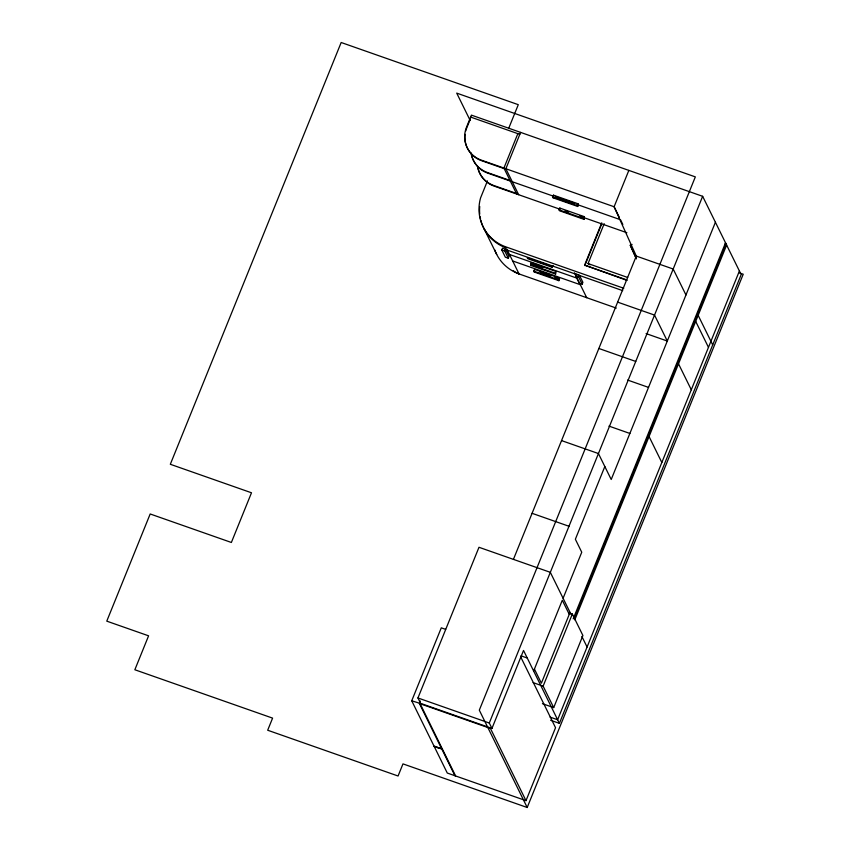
<?xml version="1.0" encoding="UTF-8"?>
<svg xmlns="http://www.w3.org/2000/svg" width="850" height="850" viewBox="0 0 850 850"><rect width="100%" height="100%" fill="white"/><g stroke="black" fill="none" stroke-linecap="round" stroke-linejoin="round"><path stroke-width="1.27" d="M724.582 247.531L725.528 242.813L573.208 618.832M470.454 118.766L466.82 127.744A26.817 25.574 -26.2 0 0 465.736 130.985M508.661 128.424L518.288 104.677L341.169 42.5L170.319 464.281L251.494 492.777L231.37 542.47L150.184 513.974L106.771 621.148L148.591 635.821L134.842 669.758L272.595 718.122L267.686 730.235L398.066 776.008L402.974 763.884L527.202 807.5L743.229 274.221L739.479 272.903M487.464 180.891L480.59 197.859A43.382 41.374 -26.2 0 0 505.707 246.829L623.762 288.267M517.852 133.652L503.912 168.066L516.683 194.023M520.604 132.398L505.877 168.757L518.649 194.714M501.787 249.974L502.531 248.157L505.474 249.188L509.022 256.402L508.289 258.219L505.336 257.189L501.787 249.974L504.741 251.016L508.289 258.219M504.741 251.016L505.474 249.188M552.723 196.977L553.467 195.16L578.064 203.798L577.756 206.476L553.148 197.837L552.723 196.977L577.331 205.615L577.756 206.476M553.148 197.837L553.467 195.16M530.581 264.594L531.324 262.777L555.921 271.416L555.613 274.093L531.006 265.466L530.581 264.594L555.178 273.233L555.613 274.093M531.006 265.466L531.324 262.777M533.864 271.182L534.597 269.365L559.204 277.993L558.886 280.681L534.289 272.043L533.864 271.182L558.461 279.809L558.886 280.681M559.077 209.876L559.81 208.059L584.418 216.697L584.099 219.385L559.502 210.747L559.077 209.876L583.674 218.514L584.099 219.385M534.289 272.043L534.597 269.365M552.319 267.325L551.894 266.464L527.298 257.826L527.722 258.687L552.319 267.325L553.053 265.508M577.331 205.615L578.064 203.798M555.178 273.233L555.921 271.416M558.461 279.809L559.204 277.993M583.674 218.514L584.418 216.697M582.176 284.155L578.627 276.951L579.36 275.134L582.909 282.338L582.176 284.155L579.222 283.124L575.673 275.91L576.406 274.093L578.383 274.784M627.024 280.404L584.609 265.126L601.747 222.827M584.843 265.593L601.492 224.496M589.985 264.817L588.051 263.564L604.201 223.688M435.03 746.311L434.339 746.725L442.436 749.084L434.148 746.343L411.729 700.793L441.288 627.831L445.655 629.361M628.841 170.393L614.114 206.752L636.289 256.073L513.421 559.374M619.342 217.377L614.114 206.752L481.366 160.151A26.817 25.574 -26.2 0 1 466.533 127.16L471.41 115.122L702.642 196.308L741.179 274.603L559.396 723.35L523.526 650.452L491.948 728.418L420.612 703.375L417.945 697.967L478.986 547.283L550.322 572.326L571.104 614.55M420.368 701.048L419.379 703.471L441.788 749.031M491.948 728.418L489.281 723.01L702.642 196.308M604.828 466.522L575.365 539.251L581.751 552.224L563.093 598.283M533.641 671.001L562.307 600.217L569.266 614.348M715.413 222.264L611.214 479.506L598.442 453.549L561.542 440.598M570.053 612.414L541.376 683.198L534.427 669.067M572.337 614.029L582.909 635.513L553.701 707.625L543.129 686.141L572.337 614.029L568.586 612.712M574.239 618.683L726.059 243.886M574.802 619.841L726.633 245.044M739.404 271.001L557.621 719.748L550.109 717.113M411.729 700.793L419.932 703.343L455.611 775.965L525.991 800.668L555.539 727.706L520.572 656.646M698.148 315.339L697.032 316.487L697.584 314.192L712.704 344.898M434.339 746.725L447.281 773.043L455.611 775.965M636.013 258.028L630.264 245.236L632.092 244.417M434.148 746.343L442.127 748.797M519.817 134.343L470.624 117.066L470.911 117.64M504.199 168.64L481.642 160.724A26.817 25.574 -26.2 0 1 465.109 134.332M510.011 180.466L487.464 172.55A26.817 25.574 -26.2 0 1 471.017 152.894M555.124 196.456L574.802 203.363M510.297 181.05L487.751 173.134A26.817 25.574 -26.2 0 1 471.495 154.572M512.263 181.741L553.318 196.148M576.959 204.446L620.5 219.736L622.827 224.453M516.396 193.449L493.85 185.534A26.817 25.574 -26.2 0 1 477.402 165.867M565.154 210.651L568.852 211.947M579.923 215.836L583.61 217.133M559.704 209.132L494.137 186.107A26.817 25.574 -26.2 0 1 477.689 166.441M584.588 217.866L626.886 232.709M636.289 256.073L673.189 269.025L685.961 294.982M588.051 263.564L627.683 277.472M584.609 265.126L626.801 279.926M505.304 249.433L622.699 290.636M575.673 275.91L578.627 276.951M509.469 254.469L577.118 278.216M531.749 263.649L542.81 267.527M512.667 260.961L580.306 284.707M539.952 271.957L551.013 275.836M554.71 277.132L559.629 278.864M617.631 302.122L654.532 315.084L667.303 341.041L646.096 333.593M494.711 249.857A43.382 41.374 -26.2 0 0 519.053 273.934L616.293 308.093M598.857 348.479L635.747 361.441M627.619 380.056L648.529 387.398M608.961 426.105L629.871 433.447M532.079 513.315L568.979 526.267M520.997 655.828L527.255 658.028M533.12 682.624L543.129 686.141M542.438 703.673L553.701 707.625M550.63 720.269L559.396 723.35M417.945 697.967L489.281 723.01M420.059 703.715L490.439 728.418L525.991 800.668M519.414 274.082L517.427 273.222A40.704 38.824 -26.2 0 1 513.304 270.81M695.693 321.396L708.475 347.363M630.264 245.236L636.438 258.889M678.513 363.821L691.284 389.778M559.81 208.059L560.235 208.93M574.462 272.808L586.702 297.691M649.06 436.539L661.831 462.496M470.146 120.413L456.716 93.118L695.332 176.885L479.304 710.164L527.202 807.5M506.812 249.061L519.053 273.934M483.937 228.501L496.708 254.458M581.857 636.406L587.084 647.02M441.979 749.403L454.931 775.721M506.271 247.977A43.382 41.374 -26.2 0 1 480.824 220.299M480.526 219.077A43.382 41.374 -26.2 0 1 480.059 216.612M479.74 214.104A43.382 41.374 -26.2 0 1 479.74 206.529"/></g></svg>
